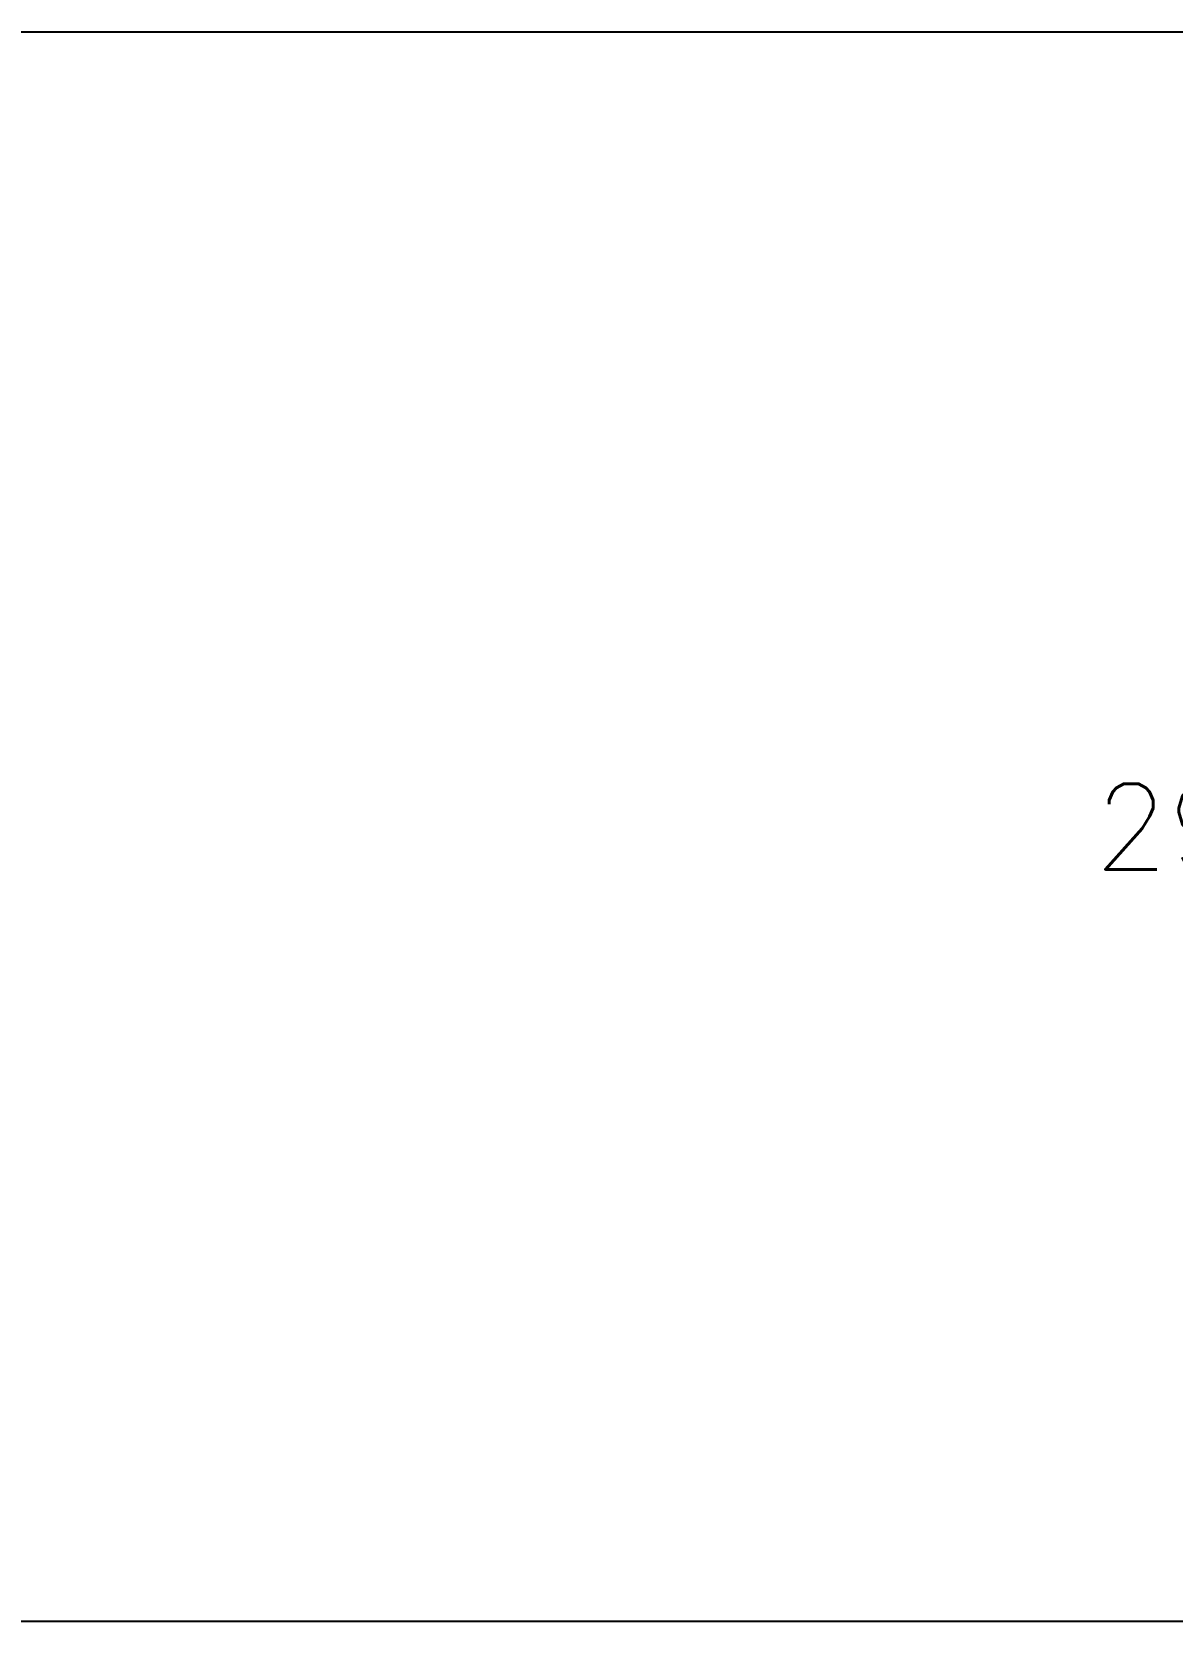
# Model space of a CAD drawing. Header units: inches. Extents: x 6 to 109360, y -14990 to 740552.
# Drawn here: x 15698 to 26346, y -11646 to 3204 of the extents above; entities that cross this region are included whole.
import ezdxf

# ---------------------------------------------------------------- set-up
doc = ezdxf.new("R2010")
doc.units = ezdxf.units.IN
doc.header["$MEASUREMENT"] = 0
doc.styles.get("Standard").update_dxf_attribs({"font": 'txt', "bigfont": 'gbcbig.shx'})
doc.dimstyles.new('Standard-yuanban', dxfattribs={"dimtxt": 800, "dimasz": 0.18, "dimexe": 0.18, "dimexo": 0.0625, "dimgap": 0.09, "dimtad": 0, "dimtih": 1, "dimtoh": 1, "dimdec": 4, "dimlfac": 0.02, "dimzin": 0, "dimdsep": 46, "dimtxsty": 'Standard', "dimcen": 0.09, "dimadec": 0, "dimazin": 0, "dimtfac": 1, "dimtdec": 4, "dimtofl": 0, "dimtmove": 0, "dimatfit": 3, "dimfxl": 1, "dimtolj": 1, "dimtzin": 0, "dimarcsym": 0})

# ---------------------------------------------------------------- blocks, each defined once
blk = doc.blocks.new('*D107')
at = {"color": 0, "lineweight": -2, "transparency": 16777216}
for p, q in [((15435, 3204), (28191, 3204)), ((28191, 3204), (28191, -3821)), ((28191, -11646), (28191, -4621)), ((15435, -11646), (28191, -11646))]:
    blk.add_line(p, q, dxfattribs=at)
at = {"color": 0, "transparency": 16777216}
for points in [[(28191, 3204), (28191, 3204), (28191, 3204)], [(28191, -11646), (28191, -11646), (28191, -11646)]]:
    blk.add_solid(points, dxfattribs=at)
at = {"layer": 'Defpoints', "color": 0, "transparency": 16777216}
for p in [(15434, 3204), (28191, 3204), (15434, -11646)]:
    blk.add_point(p, dxfattribs=at)
at = {"color": 0, "transparency": 16777216, "insert": (28191, -4221), "char_height": 800, "attachment_point": 5}
blk.add_mtext('\\A1;297.0000', dxfattribs=at)

msp = doc.modelspace()

# ---------------------------------------------------------------- dimensions: what is measured, and where the dimension line sits
dim = msp.add_linear_dim(base=(28190.97563, 3204.25363), p1=(15434.44132, -11645.74637), p2=(15434.44132, 3204.25363), angle=90, dimstyle='Standard-yuanban')
dim.commit()
dim.dimension.update_dxf_attribs({"geometry": '*D107', "text_midpoint": (28190.97563, -4220.74637)})

doc.saveas('drawing.dxf')
